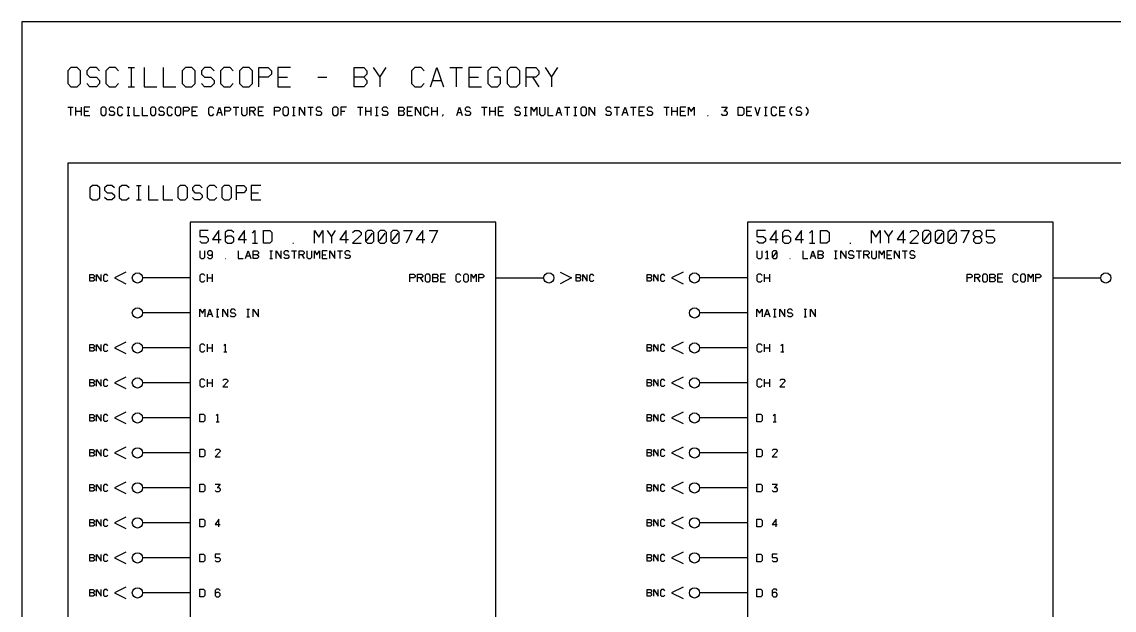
# Model space of a CAD drawing. Header units: millimetres. Extents: x 10 to 563, y 10 to 372.
# Drawn here: x 9.6 to 352.7, y 186.9 to 371.8 of the extents above; entities that cross this region are included whole.
import ezdxf

# ---------------------------------------------------------------- set-up
doc = ezdxf.new("R2010")
doc.units = ezdxf.units.MM
for name, color, linetype, lineweight in [('DEVICE', 7, 'CONTINUOUS', 25), ('GROUP', 6, 'CONTINUOUS', 25), ('LABEL', 8, 'CONTINUOUS', 25), ('POINT', 4, 'CONTINUOUS', 25), ('PORT_IN', 3, 'CONTINUOUS', 25), ('PORT_OUT', 30, 'CONTINUOUS', 25), ('PORTAL', 2, 'CONTINUOUS', 25), ('SHEET', 7, 'CONTINUOUS', 25)]:
    doc.layers.add(name, color=color, linetype=linetype, lineweight=lineweight)

msp = doc.modelspace()

# ---------------------------------------------------------------- linework, layer by layer
at = {"layer": 'DEVICE'}
for points in [[(62.5, 48.8), (158.5, 48.8), (158.5, 308.8), (62.5, 308.8)], [(237.5, 48.8), (333.5, 48.8), (333.5, 308.8), (237.5, 308.8)]]:
    msp.add_lwpolyline(points, close=True, dxfattribs=at)
at = {"layer": 'GROUP'}
msp.add_lwpolyline([(24, 24), (549, 24), (549, 327.4), (24, 327.4)], close=True, dxfattribs=at)
for points in [[(31.766667, 315.8), (33.3, 315.8), (34.066667, 316.566667), (34.066667, 319.633333), (33.3, 320.4), (31.766667, 320.4), (31, 319.633333), (31, 316.566667), (31.766667, 315.8)], [(38.666667, 319.633333), (37.9, 320.4), (36.366667, 320.4), (35.6, 319.633333), (35.6, 318.866667), (36.366667, 318.1), (37.9, 318.1), (38.666667, 317.333333), (38.666667, 316.566667), (37.9, 315.8), (36.366667, 315.8), (35.6, 316.566667)], [(43.266667, 319.633333), (42.5, 320.4), (40.966667, 320.4), (40.2, 319.633333), (40.2, 316.566667), (40.966667, 315.8), (42.5, 315.8), (43.266667, 316.566667)], [(45.566667, 320.4), (47.1, 320.4)], [(46.333333, 315.8), (46.333333, 320.4)], [(49.4, 320.4), (49.4, 315.8), (52.466667, 315.8)], [(54, 320.4), (54, 315.8), (57.066667, 315.8)], [(59.366667, 315.8), (60.9, 315.8), (61.666667, 316.566667), (61.666667, 319.633333), (60.9, 320.4), (59.366667, 320.4), (58.6, 319.633333), (58.6, 316.566667), (59.366667, 315.8)], [(66.266667, 319.633333), (65.5, 320.4), (63.966667, 320.4), (63.2, 319.633333), (63.2, 318.866667), (63.966667, 318.1), (65.5, 318.1), (66.266667, 317.333333), (66.266667, 316.566667), (65.5, 315.8), (63.966667, 315.8), (63.2, 316.566667)], [(70.866667, 319.633333), (70.1, 320.4), (68.566667, 320.4), (67.8, 319.633333), (67.8, 316.566667), (68.566667, 315.8), (70.1, 315.8), (70.866667, 316.566667)], [(73.166667, 315.8), (74.7, 315.8), (75.466667, 316.566667), (75.466667, 319.633333), (74.7, 320.4), (73.166667, 320.4), (72.4, 319.633333), (72.4, 316.566667), (73.166667, 315.8)], [(77, 315.8), (77, 320.4), (79.3, 320.4), (80.066667, 319.633333), (80.066667, 318.866667), (79.3, 318.1), (77, 318.1)], [(84.666667, 320.4), (81.6, 320.4), (81.6, 315.8), (84.666667, 315.8)], [(45.566667, 315.8), (47.1, 315.8)], [(81.6, 318.1), (83.9, 318.1)]]:
    msp.add_lwpolyline(points, dxfattribs=at)
at = {"layer": 'LABEL'}
for points in [[(68.166667, 306.2), (65.5, 306.2), (65.5, 304.333333), (67.5, 304.333333), (68.166667, 303.666667), (68.166667, 302.866667), (67.5, 302.2), (66.166667, 302.2), (65.5, 302.866667)], [(71.5, 302.2), (71.5, 306.2), (69.5, 303.4), (72.166667, 303.4)], [(76.166667, 305.533333), (75.5, 306.2), (74.166667, 306.2), (73.5, 305.533333), (73.5, 302.866667), (74.166667, 302.2), (75.5, 302.2), (76.166667, 302.866667), (76.166667, 303.8), (75.5, 304.466667), (74.166667, 304.466667), (73.5, 303.8)], [(79.5, 302.2), (79.5, 306.2), (77.5, 303.4), (80.166667, 303.4)], [(82.033333, 305.4), (82.833333, 306.2), (82.833333, 302.2)], [(85.5, 302.2), (85.5, 306.2), (87.5, 306.2), (88.166667, 305.533333), (88.166667, 302.866667), (87.5, 302.2), (85.5, 302.2)], [(101.5, 302.2), (101.5, 306.2), (102.833333, 304.066667), (104.166667, 306.2), (104.166667, 302.2)], [(105.5, 306.2), (106.833333, 304.2), (108.166667, 306.2)], [(111.5, 302.2), (111.5, 306.2), (109.5, 303.4), (112.166667, 303.4)], [(113.5, 305.533333), (114.166667, 306.2), (115.5, 306.2), (116.166667, 305.533333), (116.166667, 304.866667), (113.5, 302.2), (116.166667, 302.2)], [(118.166667, 302.2), (119.5, 302.2), (120.166667, 302.866667), (120.166667, 305.533333), (119.5, 306.2), (118.166667, 306.2), (117.5, 305.533333), (117.5, 302.866667), (118.166667, 302.2)], [(117.9, 303), (119.766667, 305.4)], [(122.166667, 302.2), (123.5, 302.2), (124.166667, 302.866667), (124.166667, 305.533333), (123.5, 306.2), (122.166667, 306.2), (121.5, 305.533333), (121.5, 302.866667), (122.166667, 302.2)], [(121.9, 303), (123.766667, 305.4)], [(126.166667, 302.2), (127.5, 302.2), (128.166667, 302.866667), (128.166667, 305.533333), (127.5, 306.2), (126.166667, 306.2), (125.5, 305.533333), (125.5, 302.866667), (126.166667, 302.2)], [(125.9, 303), (127.766667, 305.4)], [(129.5, 306.2), (132.166667, 306.2), (130.3, 302.2)], [(135.5, 302.2), (135.5, 306.2), (133.5, 303.4), (136.166667, 303.4)], [(137.5, 306.2), (140.166667, 306.2), (138.3, 302.2)], [(243.166667, 306.2), (240.5, 306.2), (240.5, 304.333333), (242.5, 304.333333), (243.166667, 303.666667), (243.166667, 302.866667), (242.5, 302.2), (241.166667, 302.2), (240.5, 302.866667)], [(246.5, 302.2), (246.5, 306.2), (244.5, 303.4), (247.166667, 303.4)], [(251.166667, 305.533333), (250.5, 306.2), (249.166667, 306.2), (248.5, 305.533333), (248.5, 302.866667), (249.166667, 302.2), (250.5, 302.2), (251.166667, 302.866667), (251.166667, 303.8), (250.5, 304.466667), (249.166667, 304.466667), (248.5, 303.8)], [(254.5, 302.2), (254.5, 306.2), (252.5, 303.4), (255.166667, 303.4)], [(257.033333, 305.4), (257.833333, 306.2), (257.833333, 302.2)], [(260.5, 302.2), (260.5, 306.2), (262.5, 306.2), (263.166667, 305.533333), (263.166667, 302.866667), (262.5, 302.2), (260.5, 302.2)], [(276.5, 302.2), (276.5, 306.2), (277.833333, 304.066667), (279.166667, 306.2), (279.166667, 302.2)], [(280.5, 306.2), (281.833333, 304.2), (283.166667, 306.2)], [(286.5, 302.2), (286.5, 306.2), (284.5, 303.4), (287.166667, 303.4)], [(288.5, 305.533333), (289.166667, 306.2), (290.5, 306.2), (291.166667, 305.533333), (291.166667, 304.866667), (288.5, 302.2), (291.166667, 302.2)], [(293.166667, 302.2), (294.5, 302.2), (295.166667, 302.866667), (295.166667, 305.533333), (294.5, 306.2), (293.166667, 306.2), (292.5, 305.533333), (292.5, 302.866667), (293.166667, 302.2)], [(292.9, 303), (294.766667, 305.4)], [(297.166667, 302.2), (298.5, 302.2), (299.166667, 302.866667), (299.166667, 305.533333), (298.5, 306.2), (297.166667, 306.2), (296.5, 305.533333), (296.5, 302.866667), (297.166667, 302.2)], [(296.9, 303), (298.766667, 305.4)], [(301.166667, 302.2), (302.5, 302.2), (303.166667, 302.866667), (303.166667, 305.533333), (302.5, 306.2), (301.166667, 306.2), (300.5, 305.533333), (300.5, 302.866667), (301.166667, 302.2)], [(300.9, 303), (302.766667, 305.4)], [(304.5, 306.2), (307.166667, 306.2), (305.3, 302.2)], [(309.166667, 304.2), (308.5, 304.866667), (308.5, 305.533333), (309.166667, 306.2), (310.5, 306.2), (311.166667, 305.533333), (311.166667, 304.866667), (310.5, 304.2), (309.166667, 304.2), (308.5, 303.533333), (308.5, 302.866667), (309.166667, 302.2), (310.5, 302.2), (311.166667, 302.866667), (311.166667, 303.533333), (310.5, 304.2)], [(315.166667, 306.2), (312.5, 306.2), (312.5, 304.333333), (314.5, 304.333333), (315.166667, 303.666667), (315.166667, 302.866667), (314.5, 302.2), (313.166667, 302.2), (312.5, 302.866667)], [(82.033333, 302.2), (83.633333, 302.2)], [(94.7, 302.2), (94.966667, 302.2)], [(106.833333, 304.2), (106.833333, 302.2)], [(257.033333, 302.2), (258.633333, 302.2)], [(269.7, 302.2), (269.966667, 302.2)], [(281.833333, 304.2), (281.833333, 302.2)], [(65.5, 299.8), (65.5, 297.8), (65.9, 297.4), (66.7, 297.4), (67.1, 297.8), (67.1, 299.8)], [(67.9, 297.8), (68.3, 297.4), (69.1, 297.4), (69.5, 297.8), (69.5, 299.4), (69.1, 299.8), (68.3, 299.8), (67.9, 299.4), (67.9, 298.84), (68.3, 298.44), (69.1, 298.44), (69.5, 298.84)], [(77.5, 299.8), (77.5, 297.4), (79.1, 297.4)], [(79.9, 297.4), (80.7, 299.8), (81.5, 297.4)], [(82.3, 297.4), (82.3, 299.8), (83.5, 299.8), (83.9, 299.4), (83.9, 299), (83.5, 298.6), (82.3, 298.6)], [(83.5, 298.6), (83.9, 298.2), (83.9, 297.8), (83.5, 297.4), (82.3, 297.4)], [(87.5, 299.8), (88.3, 299.8)], [(87.9, 297.4), (87.9, 299.8)], [(89.5, 297.4), (89.5, 299.8), (91.1, 297.4), (91.1, 299.8)], [(93.5, 299.4), (93.1, 299.8), (92.3, 299.8), (91.9, 299.4), (91.9, 299), (92.3, 298.6), (93.1, 298.6), (93.5, 298.2), (93.5, 297.8), (93.1, 297.4), (92.3, 297.4), (91.9, 297.8)], [(94.3, 299.8), (95.9, 299.8)], [(95.1, 299.8), (95.1, 297.4)], [(96.7, 297.4), (96.7, 299.8), (97.9, 299.8), (98.3, 299.4), (98.3, 299), (97.9, 298.6), (96.7, 298.6)], [(97.5, 298.6), (98.3, 297.4)], [(99.1, 299.8), (99.1, 297.8), (99.5, 297.4), (100.3, 297.4), (100.7, 297.8), (100.7, 299.8)], [(101.5, 297.4), (101.5, 299.8), (102.3, 298.52), (103.1, 299.8), (103.1, 297.4)], [(105.5, 299.8), (103.9, 299.8), (103.9, 297.4), (105.5, 297.4)], [(103.9, 298.6), (105.1, 298.6)], [(106.3, 297.4), (106.3, 299.8), (107.9, 297.4), (107.9, 299.8)], [(108.7, 299.8), (110.3, 299.8)], [(109.5, 299.8), (109.5, 297.4)], [(112.7, 299.4), (112.3, 299.8), (111.5, 299.8), (111.1, 299.4), (111.1, 299), (111.5, 298.6), (112.3, 298.6), (112.7, 298.2), (112.7, 297.8), (112.3, 297.4), (111.5, 297.4), (111.1, 297.8)], [(240.5, 299.8), (240.5, 297.8), (240.9, 297.4), (241.7, 297.4), (242.1, 297.8), (242.1, 299.8)], [(243.22, 299.32), (243.7, 299.8), (243.7, 297.4)], [(245.7, 297.4), (246.5, 297.4), (246.9, 297.8), (246.9, 299.4), (246.5, 299.8), (245.7, 299.8), (245.3, 299.4), (245.3, 297.8), (245.7, 297.4)], [(245.54, 297.88), (246.66, 299.32)], [(254.9, 299.8), (254.9, 297.4), (256.5, 297.4)], [(257.3, 297.4), (258.1, 299.8), (258.9, 297.4)], [(259.7, 297.4), (259.7, 299.8), (260.9, 299.8), (261.3, 299.4), (261.3, 299), (260.9, 298.6), (259.7, 298.6)], [(260.9, 298.6), (261.3, 298.2), (261.3, 297.8), (260.9, 297.4), (259.7, 297.4)], [(264.9, 299.8), (265.7, 299.8)], [(265.3, 297.4), (265.3, 299.8)], [(266.9, 297.4), (266.9, 299.8), (268.5, 297.4), (268.5, 299.8)], [(270.9, 299.4), (270.5, 299.8), (269.7, 299.8), (269.3, 299.4), (269.3, 299), (269.7, 298.6), (270.5, 298.6), (270.9, 298.2), (270.9, 297.8), (270.5, 297.4), (269.7, 297.4), (269.3, 297.8)], [(271.7, 299.8), (273.3, 299.8)], [(272.5, 299.8), (272.5, 297.4)], [(274.1, 297.4), (274.1, 299.8), (275.3, 299.8), (275.7, 299.4), (275.7, 299), (275.3, 298.6), (274.1, 298.6)], [(274.9, 298.6), (275.7, 297.4)], [(276.5, 299.8), (276.5, 297.8), (276.9, 297.4), (277.7, 297.4), (278.1, 297.8), (278.1, 299.8)], [(278.9, 297.4), (278.9, 299.8), (279.7, 298.52), (280.5, 299.8), (280.5, 297.4)], [(282.9, 299.8), (281.3, 299.8), (281.3, 297.4), (282.9, 297.4)], [(281.3, 298.6), (282.5, 298.6)], [(283.7, 297.4), (283.7, 299.8), (285.3, 297.4), (285.3, 299.8)], [(286.1, 299.8), (287.7, 299.8)], [(286.9, 299.8), (286.9, 297.4)], [(290.1, 299.4), (289.7, 299.8), (288.9, 299.8), (288.5, 299.4), (288.5, 299), (288.9, 298.6), (289.7, 298.6), (290.1, 298.2), (290.1, 297.8), (289.7, 297.4), (288.9, 297.4), (288.5, 297.8)], [(73.42, 297.4), (73.58, 297.4)], [(80.18, 298.2), (81.22, 298.2)], [(87.5, 297.4), (88.3, 297.4)], [(243.22, 297.4), (244.18, 297.4)], [(250.82, 297.4), (250.98, 297.4)], [(257.58, 298.2), (258.62, 298.2)], [(264.9, 297.4), (265.7, 297.4)], [(67.1, 292.1), (66.7, 292.5), (65.9, 292.5), (65.5, 292.1), (65.5, 290.5), (65.9, 290.1), (66.7, 290.1), (67.1, 290.5)], [(67.9, 290.1), (67.9, 292.5)], [(69.5, 290.1), (69.5, 292.5)], [(131.5, 290.1), (131.5, 292.5), (132.7, 292.5), (133.1, 292.1), (133.1, 291.7), (132.7, 291.3), (131.5, 291.3)], [(133.9, 290.1), (133.9, 292.5), (135.1, 292.5), (135.5, 292.1), (135.5, 291.7), (135.1, 291.3), (133.9, 291.3)], [(136.7, 290.1), (137.5, 290.1), (137.9, 290.5), (137.9, 292.1), (137.5, 292.5), (136.7, 292.5), (136.3, 292.1), (136.3, 290.5), (136.7, 290.1)], [(138.7, 290.1), (138.7, 292.5), (139.9, 292.5), (140.3, 292.1), (140.3, 291.7), (139.9, 291.3), (138.7, 291.3)], [(142.7, 292.5), (141.1, 292.5), (141.1, 290.1), (142.7, 290.1)], [(147.5, 292.1), (147.1, 292.5), (146.3, 292.5), (145.9, 292.1), (145.9, 290.5), (146.3, 290.1), (147.1, 290.1), (147.5, 290.5)], [(148.7, 290.1), (149.5, 290.1), (149.9, 290.5), (149.9, 292.1), (149.5, 292.5), (148.7, 292.5), (148.3, 292.1), (148.3, 290.5), (148.7, 290.1)], [(150.7, 290.1), (150.7, 292.5), (151.5, 291.22), (152.3, 292.5), (152.3, 290.1)], [(153.1, 290.1), (153.1, 292.5), (154.3, 292.5), (154.7, 292.1), (154.7, 291.7), (154.3, 291.3), (153.1, 291.3)], [(242.1, 292.1), (241.7, 292.5), (240.9, 292.5), (240.5, 292.1), (240.5, 290.5), (240.9, 290.1), (241.7, 290.1), (242.1, 290.5)], [(242.9, 290.1), (242.9, 292.5)], [(244.5, 290.1), (244.5, 292.5)], [(306.5, 290.1), (306.5, 292.5), (307.7, 292.5), (308.1, 292.1), (308.1, 291.7), (307.7, 291.3), (306.5, 291.3)], [(308.9, 290.1), (308.9, 292.5), (310.1, 292.5), (310.5, 292.1), (310.5, 291.7), (310.1, 291.3), (308.9, 291.3)], [(311.7, 290.1), (312.5, 290.1), (312.9, 290.5), (312.9, 292.1), (312.5, 292.5), (311.7, 292.5), (311.3, 292.1), (311.3, 290.5), (311.7, 290.1)], [(313.7, 290.1), (313.7, 292.5), (314.9, 292.5), (315.3, 292.1), (315.3, 291.7), (314.9, 291.3), (313.7, 291.3)], [(317.7, 292.5), (316.1, 292.5), (316.1, 290.1), (317.7, 290.1)], [(322.5, 292.1), (322.1, 292.5), (321.3, 292.5), (320.9, 292.1), (320.9, 290.5), (321.3, 290.1), (322.1, 290.1), (322.5, 290.5)], [(323.7, 290.1), (324.5, 290.1), (324.9, 290.5), (324.9, 292.1), (324.5, 292.5), (323.7, 292.5), (323.3, 292.1), (323.3, 290.5), (323.7, 290.1)], [(325.7, 290.1), (325.7, 292.5), (326.5, 291.22), (327.3, 292.5), (327.3, 290.1)], [(328.1, 290.1), (328.1, 292.5), (329.3, 292.5), (329.7, 292.1), (329.7, 291.7), (329.3, 291.3), (328.1, 291.3)], [(67.9, 291.3), (69.5, 291.3)], [(134.7, 291.3), (135.5, 290.1)], [(139.9, 291.3), (140.3, 290.9), (140.3, 290.5), (139.9, 290.1), (138.7, 290.1)], [(141.1, 291.3), (142.3, 291.3)], [(242.9, 291.3), (244.5, 291.3)], [(309.7, 291.3), (310.5, 290.1)], [(314.9, 291.3), (315.3, 290.9), (315.3, 290.5), (314.9, 290.1), (313.7, 290.1)], [(316.1, 291.3), (317.3, 291.3)], [(65.5, 279.1), (65.5, 281.5), (66.3, 280.22), (67.1, 281.5), (67.1, 279.1)], [(67.9, 279.1), (68.7, 281.5), (69.5, 279.1)], [(70.7, 281.5), (71.5, 281.5)], [(71.1, 279.1), (71.1, 281.5)], [(72.7, 279.1), (72.7, 281.5), (74.3, 279.1), (74.3, 281.5)], [(76.7, 281.1), (76.3, 281.5), (75.5, 281.5), (75.1, 281.1), (75.1, 280.7), (75.5, 280.3), (76.3, 280.3), (76.7, 279.9), (76.7, 279.5), (76.3, 279.1), (75.5, 279.1), (75.1, 279.5)], [(80.3, 281.5), (81.1, 281.5)], [(80.7, 279.1), (80.7, 281.5)], [(82.3, 279.1), (82.3, 281.5), (83.9, 279.1), (83.9, 281.5)], [(240.5, 279.1), (240.5, 281.5), (241.3, 280.22), (242.1, 281.5), (242.1, 279.1)], [(242.9, 279.1), (243.7, 281.5), (244.5, 279.1)], [(245.7, 281.5), (246.5, 281.5)], [(246.1, 279.1), (246.1, 281.5)], [(247.7, 279.1), (247.7, 281.5), (249.3, 279.1), (249.3, 281.5)], [(251.7, 281.1), (251.3, 281.5), (250.5, 281.5), (250.1, 281.1), (250.1, 280.7), (250.5, 280.3), (251.3, 280.3), (251.7, 279.9), (251.7, 279.5), (251.3, 279.1), (250.5, 279.1), (250.1, 279.5)], [(255.3, 281.5), (256.1, 281.5)], [(255.7, 279.1), (255.7, 281.5)], [(257.3, 279.1), (257.3, 281.5), (258.9, 279.1), (258.9, 281.5)], [(68.18, 279.9), (69.22, 279.9)], [(70.7, 279.1), (71.5, 279.1)], [(80.3, 279.1), (81.1, 279.1)], [(243.18, 279.9), (244.22, 279.9)], [(245.7, 279.1), (246.5, 279.1)], [(255.3, 279.1), (256.1, 279.1)], [(67.1, 270.1), (66.7, 270.5), (65.9, 270.5), (65.5, 270.1), (65.5, 268.5), (65.9, 268.1), (66.7, 268.1), (67.1, 268.5)], [(67.9, 268.1), (67.9, 270.5)], [(67.9, 269.3), (69.5, 269.3)], [(69.5, 268.1), (69.5, 270.5)], [(73.02, 270.02), (73.5, 270.5), (73.5, 268.1)], [(73.02, 268.1), (73.98, 268.1)], [(242.1, 270.1), (241.7, 270.5), (240.9, 270.5), (240.5, 270.1), (240.5, 268.5), (240.9, 268.1), (241.7, 268.1), (242.1, 268.5)], [(242.9, 268.1), (242.9, 270.5)], [(242.9, 269.3), (244.5, 269.3)], [(244.5, 268.1), (244.5, 270.5)], [(248.02, 270.02), (248.5, 270.5), (248.5, 268.1)], [(248.02, 268.1), (248.98, 268.1)], [(67.1, 259.1), (66.7, 259.5), (65.9, 259.5), (65.5, 259.1), (65.5, 257.5), (65.9, 257.1), (66.7, 257.1), (67.1, 257.5)], [(67.9, 257.1), (67.9, 259.5)], [(67.9, 258.3), (69.5, 258.3)], [(69.5, 257.1), (69.5, 259.5)], [(72.7, 259.1), (73.1, 259.5), (73.9, 259.5), (74.3, 259.1), (74.3, 258.7), (72.7, 257.1), (74.3, 257.1)], [(242.1, 259.1), (241.7, 259.5), (240.9, 259.5), (240.5, 259.1), (240.5, 257.5), (240.9, 257.1), (241.7, 257.1), (242.1, 257.5)], [(242.9, 257.1), (242.9, 259.5)], [(242.9, 258.3), (244.5, 258.3)], [(244.5, 257.1), (244.5, 259.5)], [(247.7, 259.1), (248.1, 259.5), (248.9, 259.5), (249.3, 259.1), (249.3, 258.7), (247.7, 257.1), (249.3, 257.1)], [(65.5, 246.1), (65.5, 248.5), (66.7, 248.5), (67.1, 248.1), (67.1, 246.5), (66.7, 246.1), (65.5, 246.1)], [(70.62, 248.02), (71.1, 248.5), (71.1, 246.1)], [(240.5, 246.1), (240.5, 248.5), (241.7, 248.5), (242.1, 248.1), (242.1, 246.5), (241.7, 246.1), (240.5, 246.1)], [(245.62, 248.02), (246.1, 248.5), (246.1, 246.1)], [(70.62, 246.1), (71.58, 246.1)], [(245.62, 246.1), (246.58, 246.1)], [(65.5, 235.1), (65.5, 237.5), (66.7, 237.5), (67.1, 237.1), (67.1, 235.5), (66.7, 235.1), (65.5, 235.1)], [(70.3, 237.1), (70.7, 237.5), (71.5, 237.5), (71.9, 237.1), (71.9, 236.7), (70.3, 235.1), (71.9, 235.1)], [(240.5, 235.1), (240.5, 237.5), (241.7, 237.5), (242.1, 237.1), (242.1, 235.5), (241.7, 235.1), (240.5, 235.1)], [(245.3, 237.1), (245.7, 237.5), (246.5, 237.5), (246.9, 237.1), (246.9, 236.7), (245.3, 235.1), (246.9, 235.1)], [(65.5, 224.1), (65.5, 226.5), (66.7, 226.5), (67.1, 226.1), (67.1, 224.5), (66.7, 224.1), (65.5, 224.1)], [(70.3, 226.5), (71.9, 226.5), (71.1, 225.46)], [(240.5, 224.1), (240.5, 226.5), (241.7, 226.5), (242.1, 226.1), (242.1, 224.5), (241.7, 224.1), (240.5, 224.1)], [(245.3, 226.5), (246.9, 226.5), (246.1, 225.46)], [(70.94, 225.46), (71.5, 225.46), (71.9, 225.06), (71.9, 224.5), (71.5, 224.1), (70.7, 224.1), (70.3, 224.5)], [(245.94, 225.46), (246.5, 225.46), (246.9, 225.06), (246.9, 224.5), (246.5, 224.1), (245.7, 224.1), (245.3, 224.5)], [(65.5, 213.1), (65.5, 215.5), (66.7, 215.5), (67.1, 215.1), (67.1, 213.5), (66.7, 213.1), (65.5, 213.1)], [(71.5, 213.1), (71.5, 215.5), (70.3, 213.82), (71.9, 213.82)], [(240.5, 213.1), (240.5, 215.5), (241.7, 215.5), (242.1, 215.1), (242.1, 213.5), (241.7, 213.1), (240.5, 213.1)], [(246.5, 213.1), (246.5, 215.5), (245.3, 213.82), (246.9, 213.82)], [(65.5, 202.1), (65.5, 204.5), (66.7, 204.5), (67.1, 204.1), (67.1, 202.5), (66.7, 202.1), (65.5, 202.1)], [(71.9, 204.5), (70.3, 204.5), (70.3, 203.38), (71.5, 203.38), (71.9, 202.98), (71.9, 202.5), (71.5, 202.1), (70.7, 202.1), (70.3, 202.5)], [(240.5, 202.1), (240.5, 204.5), (241.7, 204.5), (242.1, 204.1), (242.1, 202.5), (241.7, 202.1), (240.5, 202.1)], [(246.9, 204.5), (245.3, 204.5), (245.3, 203.38), (246.5, 203.38), (246.9, 202.98), (246.9, 202.5), (246.5, 202.1), (245.7, 202.1), (245.3, 202.5)], [(65.5, 191.1), (65.5, 193.5), (66.7, 193.5), (67.1, 193.1), (67.1, 191.5), (66.7, 191.1), (65.5, 191.1)], [(71.9, 193.1), (71.5, 193.5), (70.7, 193.5), (70.3, 193.1), (70.3, 191.5), (70.7, 191.1), (71.5, 191.1), (71.9, 191.5), (71.9, 192.06), (71.5, 192.46), (70.7, 192.46), (70.3, 192.06)], [(240.5, 191.1), (240.5, 193.5), (241.7, 193.5), (242.1, 193.1), (242.1, 191.5), (241.7, 191.1), (240.5, 191.1)], [(246.9, 193.1), (246.5, 193.5), (245.7, 193.5), (245.3, 193.1), (245.3, 191.5), (245.7, 191.1), (246.5, 191.1), (246.9, 191.5), (246.9, 192.06), (246.5, 192.46), (245.7, 192.46), (245.3, 192.06)]]:
    msp.add_lwpolyline(points, dxfattribs=at)
at = {"layer": 'POINT'}
for centre in [(45.9, 291.3), (175.1, 291.3), (220.9, 291.3), (350.1, 291.3), (45.9, 280.3), (220.9, 280.3), (45.9, 269.3), (220.9, 269.3), (45.9, 258.3), (220.9, 258.3), (45.9, 247.3), (220.9, 247.3), (45.9, 236.3), (220.9, 236.3), (45.9, 225.3), (220.9, 225.3), (45.9, 214.3), (220.9, 214.3), (45.9, 203.3), (220.9, 203.3), (45.9, 192.3), (220.9, 192.3)]:
    msp.add_circle(centre, 1.6, dxfattribs=at)
at = {"layer": 'PORT_IN'}
for p, q in [((62.5, 291.3), (47.5, 291.3)), ((237.5, 291.3), (222.5, 291.3)), ((62.5, 280.3), (47.5, 280.3)), ((237.5, 280.3), (222.5, 280.3)), ((62.5, 269.3), (47.5, 269.3)), ((237.5, 269.3), (222.5, 269.3)), ((62.5, 258.3), (47.5, 258.3)), ((237.5, 258.3), (222.5, 258.3)), ((62.5, 247.3), (47.5, 247.3)), ((237.5, 247.3), (222.5, 247.3)), ((62.5, 236.3), (47.5, 236.3)), ((237.5, 236.3), (222.5, 236.3)), ((62.5, 225.3), (47.5, 225.3)), ((237.5, 225.3), (222.5, 225.3)), ((62.5, 214.3), (47.5, 214.3)), ((237.5, 214.3), (222.5, 214.3)), ((62.5, 203.3), (47.5, 203.3)), ((237.5, 203.3), (222.5, 203.3)), ((62.5, 192.3), (47.5, 192.3)), ((237.5, 192.3), (222.5, 192.3))]:
    msp.add_line(p, q, dxfattribs=at)
at = {"layer": 'PORT_OUT'}
for p, q in [((158.5, 291.3), (173.5, 291.3)), ((333.5, 291.3), (348.5, 291.3))]:
    msp.add_line(p, q, dxfattribs=at)
at = {"layer": 'PORTAL'}
for points in [[(31, 290.25), (31, 292.35), (32.05, 292.35), (32.4, 292), (32.4, 291.65), (32.05, 291.3), (31, 291.3)], [(33.1, 290.25), (33.1, 292.35), (34.5, 290.25), (34.5, 292.35)], [(36.6, 292), (36.25, 292.35), (35.55, 292.35), (35.2, 292), (35.2, 290.6), (35.55, 290.25), (36.25, 290.25), (36.6, 290.6)], [(42.3, 293.1), (38.7, 291.3), (42.3, 289.5)], [(178.7, 293.1), (182.3, 291.3), (178.7, 289.5)], [(183.7, 290.25), (183.7, 292.35), (184.75, 292.35), (185.1, 292), (185.1, 291.65), (184.75, 291.3), (183.7, 291.3)], [(185.8, 290.25), (185.8, 292.35), (187.2, 290.25), (187.2, 292.35)], [(189.3, 292), (188.95, 292.35), (188.25, 292.35), (187.9, 292), (187.9, 290.6), (188.25, 290.25), (188.95, 290.25), (189.3, 290.6)], [(206, 290.25), (206, 292.35), (207.05, 292.35), (207.4, 292), (207.4, 291.65), (207.05, 291.3), (206, 291.3)], [(208.1, 290.25), (208.1, 292.35), (209.5, 290.25), (209.5, 292.35)], [(211.6, 292), (211.25, 292.35), (210.55, 292.35), (210.2, 292), (210.2, 290.6), (210.55, 290.25), (211.25, 290.25), (211.6, 290.6)], [(217.3, 293.1), (213.7, 291.3), (217.3, 289.5)], [(32.05, 291.3), (32.4, 290.95), (32.4, 290.6), (32.05, 290.25), (31, 290.25)], [(184.75, 291.3), (185.1, 290.95), (185.1, 290.6), (184.75, 290.25), (183.7, 290.25)], [(207.05, 291.3), (207.4, 290.95), (207.4, 290.6), (207.05, 290.25), (206, 290.25)], [(42.3, 271.1), (38.7, 269.3), (42.3, 267.5)], [(217.3, 271.1), (213.7, 269.3), (217.3, 267.5)], [(31, 268.25), (31, 270.35), (32.05, 270.35), (32.4, 270), (32.4, 269.65), (32.05, 269.3), (31, 269.3)], [(32.05, 269.3), (32.4, 268.95), (32.4, 268.6), (32.05, 268.25), (31, 268.25)], [(33.1, 268.25), (33.1, 270.35), (34.5, 268.25), (34.5, 270.35)], [(36.6, 270), (36.25, 270.35), (35.55, 270.35), (35.2, 270), (35.2, 268.6), (35.55, 268.25), (36.25, 268.25), (36.6, 268.6)], [(206, 268.25), (206, 270.35), (207.05, 270.35), (207.4, 270), (207.4, 269.65), (207.05, 269.3), (206, 269.3)], [(207.05, 269.3), (207.4, 268.95), (207.4, 268.6), (207.05, 268.25), (206, 268.25)], [(208.1, 268.25), (208.1, 270.35), (209.5, 268.25), (209.5, 270.35)], [(211.6, 270), (211.25, 270.35), (210.55, 270.35), (210.2, 270), (210.2, 268.6), (210.55, 268.25), (211.25, 268.25), (211.6, 268.6)], [(31, 257.25), (31, 259.35), (32.05, 259.35), (32.4, 259), (32.4, 258.65), (32.05, 258.3), (31, 258.3)], [(32.05, 258.3), (32.4, 257.95), (32.4, 257.6), (32.05, 257.25), (31, 257.25)], [(33.1, 257.25), (33.1, 259.35), (34.5, 257.25), (34.5, 259.35)], [(36.6, 259), (36.25, 259.35), (35.55, 259.35), (35.2, 259), (35.2, 257.6), (35.55, 257.25), (36.25, 257.25), (36.6, 257.6)], [(42.3, 260.1), (38.7, 258.3), (42.3, 256.5)], [(206, 257.25), (206, 259.35), (207.05, 259.35), (207.4, 259), (207.4, 258.65), (207.05, 258.3), (206, 258.3)], [(207.05, 258.3), (207.4, 257.95), (207.4, 257.6), (207.05, 257.25), (206, 257.25)], [(208.1, 257.25), (208.1, 259.35), (209.5, 257.25), (209.5, 259.35)], [(211.6, 259), (211.25, 259.35), (210.55, 259.35), (210.2, 259), (210.2, 257.6), (210.55, 257.25), (211.25, 257.25), (211.6, 257.6)], [(217.3, 260.1), (213.7, 258.3), (217.3, 256.5)], [(31, 246.25), (31, 248.35), (32.05, 248.35), (32.4, 248), (32.4, 247.65), (32.05, 247.3), (31, 247.3)], [(32.05, 247.3), (32.4, 246.95), (32.4, 246.6), (32.05, 246.25), (31, 246.25)], [(33.1, 246.25), (33.1, 248.35), (34.5, 246.25), (34.5, 248.35)], [(36.6, 248), (36.25, 248.35), (35.55, 248.35), (35.2, 248), (35.2, 246.6), (35.55, 246.25), (36.25, 246.25), (36.6, 246.6)], [(42.3, 249.1), (38.7, 247.3), (42.3, 245.5)], [(206, 246.25), (206, 248.35), (207.05, 248.35), (207.4, 248), (207.4, 247.65), (207.05, 247.3), (206, 247.3)], [(207.05, 247.3), (207.4, 246.95), (207.4, 246.6), (207.05, 246.25), (206, 246.25)], [(208.1, 246.25), (208.1, 248.35), (209.5, 246.25), (209.5, 248.35)], [(211.6, 248), (211.25, 248.35), (210.55, 248.35), (210.2, 248), (210.2, 246.6), (210.55, 246.25), (211.25, 246.25), (211.6, 246.6)], [(217.3, 249.1), (213.7, 247.3), (217.3, 245.5)], [(31, 235.25), (31, 237.35), (32.05, 237.35), (32.4, 237), (32.4, 236.65), (32.05, 236.3), (31, 236.3)], [(33.1, 235.25), (33.1, 237.35), (34.5, 235.25), (34.5, 237.35)], [(36.6, 237), (36.25, 237.35), (35.55, 237.35), (35.2, 237), (35.2, 235.6), (35.55, 235.25), (36.25, 235.25), (36.6, 235.6)], [(42.3, 238.1), (38.7, 236.3), (42.3, 234.5)], [(206, 235.25), (206, 237.35), (207.05, 237.35), (207.4, 237), (207.4, 236.65), (207.05, 236.3), (206, 236.3)], [(208.1, 235.25), (208.1, 237.35), (209.5, 235.25), (209.5, 237.35)], [(211.6, 237), (211.25, 237.35), (210.55, 237.35), (210.2, 237), (210.2, 235.6), (210.55, 235.25), (211.25, 235.25), (211.6, 235.6)], [(217.3, 238.1), (213.7, 236.3), (217.3, 234.5)], [(32.05, 236.3), (32.4, 235.95), (32.4, 235.6), (32.05, 235.25), (31, 235.25)], [(207.05, 236.3), (207.4, 235.95), (207.4, 235.6), (207.05, 235.25), (206, 235.25)], [(42.3, 227.1), (38.7, 225.3), (42.3, 223.5)], [(217.3, 227.1), (213.7, 225.3), (217.3, 223.5)], [(31, 224.25), (31, 226.35), (32.05, 226.35), (32.4, 226), (32.4, 225.65), (32.05, 225.3), (31, 225.3)], [(32.05, 225.3), (32.4, 224.95), (32.4, 224.6), (32.05, 224.25), (31, 224.25)], [(33.1, 224.25), (33.1, 226.35), (34.5, 224.25), (34.5, 226.35)], [(36.6, 226), (36.25, 226.35), (35.55, 226.35), (35.2, 226), (35.2, 224.6), (35.55, 224.25), (36.25, 224.25), (36.6, 224.6)], [(206, 224.25), (206, 226.35), (207.05, 226.35), (207.4, 226), (207.4, 225.65), (207.05, 225.3), (206, 225.3)], [(207.05, 225.3), (207.4, 224.95), (207.4, 224.6), (207.05, 224.25), (206, 224.25)], [(208.1, 224.25), (208.1, 226.35), (209.5, 224.25), (209.5, 226.35)], [(211.6, 226), (211.25, 226.35), (210.55, 226.35), (210.2, 226), (210.2, 224.6), (210.55, 224.25), (211.25, 224.25), (211.6, 224.6)], [(31, 213.25), (31, 215.35), (32.05, 215.35), (32.4, 215), (32.4, 214.65), (32.05, 214.3), (31, 214.3)], [(32.05, 214.3), (32.4, 213.95), (32.4, 213.6), (32.05, 213.25), (31, 213.25)], [(33.1, 213.25), (33.1, 215.35), (34.5, 213.25), (34.5, 215.35)], [(36.6, 215), (36.25, 215.35), (35.55, 215.35), (35.2, 215), (35.2, 213.6), (35.55, 213.25), (36.25, 213.25), (36.6, 213.6)], [(42.3, 216.1), (38.7, 214.3), (42.3, 212.5)], [(206, 213.25), (206, 215.35), (207.05, 215.35), (207.4, 215), (207.4, 214.65), (207.05, 214.3), (206, 214.3)], [(207.05, 214.3), (207.4, 213.95), (207.4, 213.6), (207.05, 213.25), (206, 213.25)], [(208.1, 213.25), (208.1, 215.35), (209.5, 213.25), (209.5, 215.35)], [(211.6, 215), (211.25, 215.35), (210.55, 215.35), (210.2, 215), (210.2, 213.6), (210.55, 213.25), (211.25, 213.25), (211.6, 213.6)], [(217.3, 216.1), (213.7, 214.3), (217.3, 212.5)], [(31, 202.25), (31, 204.35), (32.05, 204.35), (32.4, 204), (32.4, 203.65), (32.05, 203.3), (31, 203.3)], [(32.05, 203.3), (32.4, 202.95), (32.4, 202.6), (32.05, 202.25), (31, 202.25)], [(33.1, 202.25), (33.1, 204.35), (34.5, 202.25), (34.5, 204.35)], [(36.6, 204), (36.25, 204.35), (35.55, 204.35), (35.2, 204), (35.2, 202.6), (35.55, 202.25), (36.25, 202.25), (36.6, 202.6)], [(42.3, 205.1), (38.7, 203.3), (42.3, 201.5)], [(206, 202.25), (206, 204.35), (207.05, 204.35), (207.4, 204), (207.4, 203.65), (207.05, 203.3), (206, 203.3)], [(207.05, 203.3), (207.4, 202.95), (207.4, 202.6), (207.05, 202.25), (206, 202.25)], [(208.1, 202.25), (208.1, 204.35), (209.5, 202.25), (209.5, 204.35)], [(211.6, 204), (211.25, 204.35), (210.55, 204.35), (210.2, 204), (210.2, 202.6), (210.55, 202.25), (211.25, 202.25), (211.6, 202.6)], [(217.3, 205.1), (213.7, 203.3), (217.3, 201.5)], [(31, 191.25), (31, 193.35), (32.05, 193.35), (32.4, 193), (32.4, 192.65), (32.05, 192.3), (31, 192.3)], [(32.05, 192.3), (32.4, 191.95), (32.4, 191.6), (32.05, 191.25), (31, 191.25)], [(33.1, 191.25), (33.1, 193.35), (34.5, 191.25), (34.5, 193.35)], [(36.6, 193), (36.25, 193.35), (35.55, 193.35), (35.2, 193), (35.2, 191.6), (35.55, 191.25), (36.25, 191.25), (36.6, 191.6)], [(42.3, 194.1), (38.7, 192.3), (42.3, 190.5)], [(206, 191.25), (206, 193.35), (207.05, 193.35), (207.4, 193), (207.4, 192.65), (207.05, 192.3), (206, 192.3)], [(207.05, 192.3), (207.4, 191.95), (207.4, 191.6), (207.05, 191.25), (206, 191.25)], [(208.1, 191.25), (208.1, 193.35), (209.5, 191.25), (209.5, 193.35)], [(211.6, 193), (211.25, 193.35), (210.55, 193.35), (210.2, 193), (210.2, 191.6), (210.55, 191.25), (211.25, 191.25), (211.6, 191.6)], [(217.3, 194.1), (213.7, 192.3), (217.3, 190.5)]]:
    msp.add_lwpolyline(points, dxfattribs=at)
at = {"layer": 'SHEET'}
msp.add_lwpolyline([(9.6, 9.6), (563.4, 9.6), (563.4, 371.8), (9.6, 371.8)], close=True, dxfattribs=at)
for points in [[(25, 351.4), (27, 351.4), (28, 352.4), (28, 356.4), (27, 357.4), (25, 357.4), (24, 356.4), (24, 352.4), (25, 351.4)], [(34, 356.4), (33, 357.4), (31, 357.4), (30, 356.4), (30, 355.4), (31, 354.4), (33, 354.4), (34, 353.4), (34, 352.4), (33, 351.4), (31, 351.4), (30, 352.4)], [(40, 356.4), (39, 357.4), (37, 357.4), (36, 356.4), (36, 352.4), (37, 351.4), (39, 351.4), (40, 352.4)], [(43, 357.4), (45, 357.4)], [(44, 351.4), (44, 357.4)], [(48, 357.4), (48, 351.4), (52, 351.4)], [(54, 357.4), (54, 351.4), (58, 351.4)], [(61, 351.4), (63, 351.4), (64, 352.4), (64, 356.4), (63, 357.4), (61, 357.4), (60, 356.4), (60, 352.4), (61, 351.4)], [(70, 356.4), (69, 357.4), (67, 357.4), (66, 356.4), (66, 355.4), (67, 354.4), (69, 354.4), (70, 353.4), (70, 352.4), (69, 351.4), (67, 351.4), (66, 352.4)], [(76, 356.4), (75, 357.4), (73, 357.4), (72, 356.4), (72, 352.4), (73, 351.4), (75, 351.4), (76, 352.4)], [(79, 351.4), (81, 351.4), (82, 352.4), (82, 356.4), (81, 357.4), (79, 357.4), (78, 356.4), (78, 352.4), (79, 351.4)], [(84, 351.4), (84, 357.4), (87, 357.4), (88, 356.4), (88, 355.4), (87, 354.4), (84, 354.4)], [(94, 357.4), (90, 357.4), (90, 351.4), (94, 351.4)], [(114, 351.4), (114, 357.4), (117, 357.4), (118, 356.4), (118, 355.4), (117, 354.4), (114, 354.4)], [(120, 357.4), (122, 354.4), (124, 357.4)], [(136, 356.4), (135, 357.4), (133, 357.4), (132, 356.4), (132, 352.4), (133, 351.4), (135, 351.4), (136, 352.4)], [(138, 351.4), (140, 357.4), (142, 351.4)], [(144, 357.4), (148, 357.4)], [(146, 357.4), (146, 351.4)], [(154, 357.4), (150, 357.4), (150, 351.4), (154, 351.4)], [(160, 356.4), (159, 357.4), (157, 357.4), (156, 356.4), (156, 352.4), (157, 351.4), (159, 351.4), (160, 352.4), (160, 354.4), (158, 354.4)], [(163, 351.4), (165, 351.4), (166, 352.4), (166, 356.4), (165, 357.4), (163, 357.4), (162, 356.4), (162, 352.4), (163, 351.4)], [(168, 351.4), (168, 357.4), (171, 357.4), (172, 356.4), (172, 355.4), (171, 354.4), (168, 354.4)], [(174, 357.4), (176, 354.4), (178, 357.4)], [(90, 354.4), (93, 354.4)], [(102.6, 354.4), (105.4, 354.4)], [(117, 354.4), (118, 353.4), (118, 352.4), (117, 351.4), (114, 351.4)], [(122, 354.4), (122, 351.4)], [(138.7, 353.4), (141.3, 353.4)], [(150, 354.4), (153, 354.4)], [(170, 354.4), (172, 351.4)], [(176, 354.4), (176, 351.4)], [(43, 351.4), (45, 351.4)], [(24, 345), (25.733333, 345)], [(24.866667, 345), (24.866667, 342.4)], [(26.6, 342.4), (26.6, 345)], [(26.6, 343.7), (28.333333, 343.7)], [(28.333333, 342.4), (28.333333, 345)], [(30.933333, 345), (29.2, 345), (29.2, 342.4), (30.933333, 342.4)], [(29.2, 343.7), (30.5, 343.7)], [(34.833333, 342.4), (35.7, 342.4), (36.133333, 342.833333), (36.133333, 344.566667), (35.7, 345), (34.833333, 345), (34.4, 344.566667), (34.4, 342.833333), (34.833333, 342.4)], [(38.733333, 344.566667), (38.3, 345), (37.433333, 345), (37, 344.566667), (37, 344.133333), (37.433333, 343.7), (38.3, 343.7), (38.733333, 343.266667), (38.733333, 342.833333), (38.3, 342.4), (37.433333, 342.4), (37, 342.833333)], [(41.333333, 344.566667), (40.9, 345), (40.033333, 345), (39.6, 344.566667), (39.6, 342.833333), (40.033333, 342.4), (40.9, 342.4), (41.333333, 342.833333)], [(42.633333, 345), (43.5, 345)], [(43.066667, 342.4), (43.066667, 345)], [(44.8, 345), (44.8, 342.4), (46.533333, 342.4)], [(47.4, 345), (47.4, 342.4), (49.133333, 342.4)], [(50.433333, 342.4), (51.3, 342.4), (51.733333, 342.833333), (51.733333, 344.566667), (51.3, 345), (50.433333, 345), (50, 344.566667), (50, 342.833333), (50.433333, 342.4)], [(54.333333, 344.566667), (53.9, 345), (53.033333, 345), (52.6, 344.566667), (52.6, 344.133333), (53.033333, 343.7), (53.9, 343.7), (54.333333, 343.266667), (54.333333, 342.833333), (53.9, 342.4), (53.033333, 342.4), (52.6, 342.833333)], [(56.933333, 344.566667), (56.5, 345), (55.633333, 345), (55.2, 344.566667), (55.2, 342.833333), (55.633333, 342.4), (56.5, 342.4), (56.933333, 342.833333)], [(58.233333, 342.4), (59.1, 342.4), (59.533333, 342.833333), (59.533333, 344.566667), (59.1, 345), (58.233333, 345), (57.8, 344.566667), (57.8, 342.833333), (58.233333, 342.4)], [(60.4, 342.4), (60.4, 345), (61.7, 345), (62.133333, 344.566667), (62.133333, 344.133333), (61.7, 343.7), (60.4, 343.7)], [(64.733333, 345), (63, 345), (63, 342.4), (64.733333, 342.4)], [(63, 343.7), (64.3, 343.7)], [(69.933333, 344.566667), (69.5, 345), (68.633333, 345), (68.2, 344.566667), (68.2, 342.833333), (68.633333, 342.4), (69.5, 342.4), (69.933333, 342.833333)], [(70.8, 342.4), (71.666667, 345), (72.533333, 342.4)], [(71.103333, 343.266667), (72.23, 343.266667)], [(73.4, 342.4), (73.4, 345), (74.7, 345), (75.133333, 344.566667), (75.133333, 344.133333), (74.7, 343.7), (73.4, 343.7)], [(76, 345), (77.733333, 345)], [(76.866667, 345), (76.866667, 342.4)], [(78.6, 345), (78.6, 342.833333), (79.033333, 342.4), (79.9, 342.4), (80.333333, 342.833333), (80.333333, 345)], [(81.2, 342.4), (81.2, 345), (82.5, 345), (82.933333, 344.566667), (82.933333, 344.133333), (82.5, 343.7), (81.2, 343.7)], [(82.066667, 343.7), (82.933333, 342.4)], [(85.533333, 345), (83.8, 345), (83.8, 342.4), (85.533333, 342.4)], [(83.8, 343.7), (85.1, 343.7)], [(89, 342.4), (89, 345), (90.3, 345), (90.733333, 344.566667), (90.733333, 344.133333), (90.3, 343.7), (89, 343.7)], [(92.033333, 342.4), (92.9, 342.4), (93.333333, 342.833333), (93.333333, 344.566667), (92.9, 345), (92.033333, 345), (91.6, 344.566667), (91.6, 342.833333), (92.033333, 342.4)], [(94.633333, 345), (95.5, 345)], [(95.066667, 342.4), (95.066667, 345)], [(96.8, 342.4), (96.8, 345), (98.533333, 342.4), (98.533333, 345)], [(99.4, 345), (101.133333, 345)], [(100.266667, 345), (100.266667, 342.4)], [(103.733333, 344.566667), (103.3, 345), (102.433333, 345), (102, 344.566667), (102, 344.133333), (102.433333, 343.7), (103.3, 343.7), (103.733333, 343.266667), (103.733333, 342.833333), (103.3, 342.4), (102.433333, 342.4), (102, 342.833333)], [(107.633333, 342.4), (108.5, 342.4), (108.933333, 342.833333), (108.933333, 344.566667), (108.5, 345), (107.633333, 345), (107.2, 344.566667), (107.2, 342.833333), (107.633333, 342.4)], [(111.533333, 345), (109.8, 345), (109.8, 342.4)], [(109.8, 343.7), (111.1, 343.7)], [(115, 345), (116.733333, 345)], [(115.866667, 345), (115.866667, 342.4)], [(117.6, 342.4), (117.6, 345)], [(117.6, 343.7), (119.333333, 343.7)], [(119.333333, 342.4), (119.333333, 345)], [(120.633333, 345), (121.5, 345)], [(121.066667, 342.4), (121.066667, 345)], [(124.533333, 344.566667), (124.1, 345), (123.233333, 345), (122.8, 344.566667), (122.8, 344.133333), (123.233333, 343.7), (124.1, 343.7), (124.533333, 343.266667), (124.533333, 342.833333), (124.1, 342.4), (123.233333, 342.4), (122.8, 342.833333)], [(128, 342.4), (128, 345), (129.3, 345), (129.733333, 344.566667), (129.733333, 344.133333), (129.3, 343.7), (128, 343.7)], [(129.3, 343.7), (129.733333, 343.266667), (129.733333, 342.833333), (129.3, 342.4), (128, 342.4)], [(132.333333, 345), (130.6, 345), (130.6, 342.4), (132.333333, 342.4)], [(130.6, 343.7), (131.9, 343.7)], [(133.2, 342.4), (133.2, 345), (134.933333, 342.4), (134.933333, 345)], [(137.533333, 344.566667), (137.1, 345), (136.233333, 345), (135.8, 344.566667), (135.8, 342.833333), (136.233333, 342.4), (137.1, 342.4), (137.533333, 342.833333)], [(138.4, 342.4), (138.4, 345)], [(138.4, 343.7), (140.133333, 343.7)], [(140.133333, 342.4), (140.133333, 345)], [(146.2, 342.4), (147.066667, 345), (147.933333, 342.4)], [(146.503333, 343.266667), (147.63, 343.266667)], [(150.533333, 344.566667), (150.1, 345), (149.233333, 345), (148.8, 344.566667), (148.8, 344.133333), (149.233333, 343.7), (150.1, 343.7), (150.533333, 343.266667), (150.533333, 342.833333), (150.1, 342.4), (149.233333, 342.4), (148.8, 342.833333)], [(154, 345), (155.733333, 345)], [(154.866667, 345), (154.866667, 342.4)], [(156.6, 342.4), (156.6, 345)], [(156.6, 343.7), (158.333333, 343.7)], [(158.333333, 342.4), (158.333333, 345)], [(160.933333, 345), (159.2, 345), (159.2, 342.4), (160.933333, 342.4)], [(159.2, 343.7), (160.5, 343.7)], [(166.133333, 344.566667), (165.7, 345), (164.833333, 345), (164.4, 344.566667), (164.4, 344.133333), (164.833333, 343.7), (165.7, 343.7), (166.133333, 343.266667), (166.133333, 342.833333), (165.7, 342.4), (164.833333, 342.4), (164.4, 342.833333)], [(167.433333, 345), (168.3, 345)], [(167.866667, 342.4), (167.866667, 345)], [(169.6, 342.4), (169.6, 345), (170.466667, 343.613333), (171.333333, 345), (171.333333, 342.4)], [(172.2, 345), (172.2, 342.833333), (172.633333, 342.4), (173.5, 342.4), (173.933333, 342.833333), (173.933333, 345)], [(174.8, 345), (174.8, 342.4), (176.533333, 342.4)], [(177.4, 342.4), (178.266667, 345), (179.133333, 342.4)], [(177.703333, 343.266667), (178.83, 343.266667)], [(180, 345), (181.733333, 345)], [(180.866667, 345), (180.866667, 342.4)], [(183.033333, 345), (183.9, 345)], [(183.466667, 342.4), (183.466667, 345)], [(185.633333, 342.4), (186.5, 342.4), (186.933333, 342.833333), (186.933333, 344.566667), (186.5, 345), (185.633333, 345), (185.2, 344.566667), (185.2, 342.833333), (185.633333, 342.4)], [(187.8, 342.4), (187.8, 345), (189.533333, 342.4), (189.533333, 345)], [(194.733333, 344.566667), (194.3, 345), (193.433333, 345), (193, 344.566667), (193, 344.133333), (193.433333, 343.7), (194.3, 343.7), (194.733333, 343.266667), (194.733333, 342.833333), (194.3, 342.4), (193.433333, 342.4), (193, 342.833333)], [(195.6, 345), (197.333333, 345)], [(196.466667, 345), (196.466667, 342.4)], [(198.2, 342.4), (199.066667, 345), (199.933333, 342.4)], [(198.503333, 343.266667), (199.63, 343.266667)], [(200.8, 345), (202.533333, 345)], [(201.666667, 345), (201.666667, 342.4)], [(205.133333, 345), (203.4, 345), (203.4, 342.4), (205.133333, 342.4)], [(203.4, 343.7), (204.7, 343.7)], [(207.733333, 344.566667), (207.3, 345), (206.433333, 345), (206, 344.566667), (206, 344.133333), (206.433333, 343.7), (207.3, 343.7), (207.733333, 343.266667), (207.733333, 342.833333), (207.3, 342.4), (206.433333, 342.4), (206, 342.833333)], [(211.2, 345), (212.933333, 345)], [(212.066667, 345), (212.066667, 342.4)], [(213.8, 342.4), (213.8, 345)], [(213.8, 343.7), (215.533333, 343.7)], [(215.533333, 342.4), (215.533333, 345)], [(218.133333, 345), (216.4, 345), (216.4, 342.4), (218.133333, 342.4)], [(216.4, 343.7), (217.7, 343.7)], [(219, 342.4), (219, 345), (219.866667, 343.613333), (220.733333, 345), (220.733333, 342.4)], [(229.4, 345), (231.133333, 345), (230.266667, 343.873333)], [(230.093333, 343.873333), (230.7, 343.873333), (231.133333, 343.44), (231.133333, 342.833333), (230.7, 342.4), (229.833333, 342.4), (229.4, 342.833333)], [(234.6, 342.4), (234.6, 345), (235.9, 345), (236.333333, 344.566667), (236.333333, 342.833333), (235.9, 342.4), (234.6, 342.4)], [(238.933333, 345), (237.2, 345), (237.2, 342.4), (238.933333, 342.4)], [(237.2, 343.7), (238.5, 343.7)], [(239.8, 345), (240.666667, 342.4), (241.533333, 345)], [(242.833333, 345), (243.7, 345)], [(243.266667, 342.4), (243.266667, 345)], [(246.733333, 344.566667), (246.3, 345), (245.433333, 345), (245, 344.566667), (245, 342.833333), (245.433333, 342.4), (246.3, 342.4), (246.733333, 342.833333)], [(249.333333, 345), (247.6, 345), (247.6, 342.4), (249.333333, 342.4)], [(247.6, 343.7), (248.9, 343.7)], [(251.5, 345), (250.806667, 344.133333), (250.806667, 343.266667), (251.5, 342.4)], [(254.533333, 344.566667), (254.1, 345), (253.233333, 345), (252.8, 344.566667), (252.8, 344.133333), (253.233333, 343.7), (254.1, 343.7), (254.533333, 343.266667), (254.533333, 342.833333), (254.1, 342.4), (253.233333, 342.4), (252.8, 342.833333)], [(255.833333, 345), (256.526667, 344.133333), (256.526667, 343.266667), (255.833333, 342.4)], [(42.633333, 342.4), (43.5, 342.4)], [(94.633333, 342.4), (95.5, 342.4)], [(120.633333, 342.4), (121.5, 342.4)], [(141.953333, 342.66), (141.606667, 342.01)], [(167.433333, 342.4), (168.3, 342.4)], [(183.033333, 342.4), (183.9, 342.4)], [(224.98, 342.4), (225.153333, 342.4)], [(242.833333, 342.4), (243.7, 342.4)]]:
    msp.add_lwpolyline(points, dxfattribs=at)

doc.saveas('drawing.dxf')
